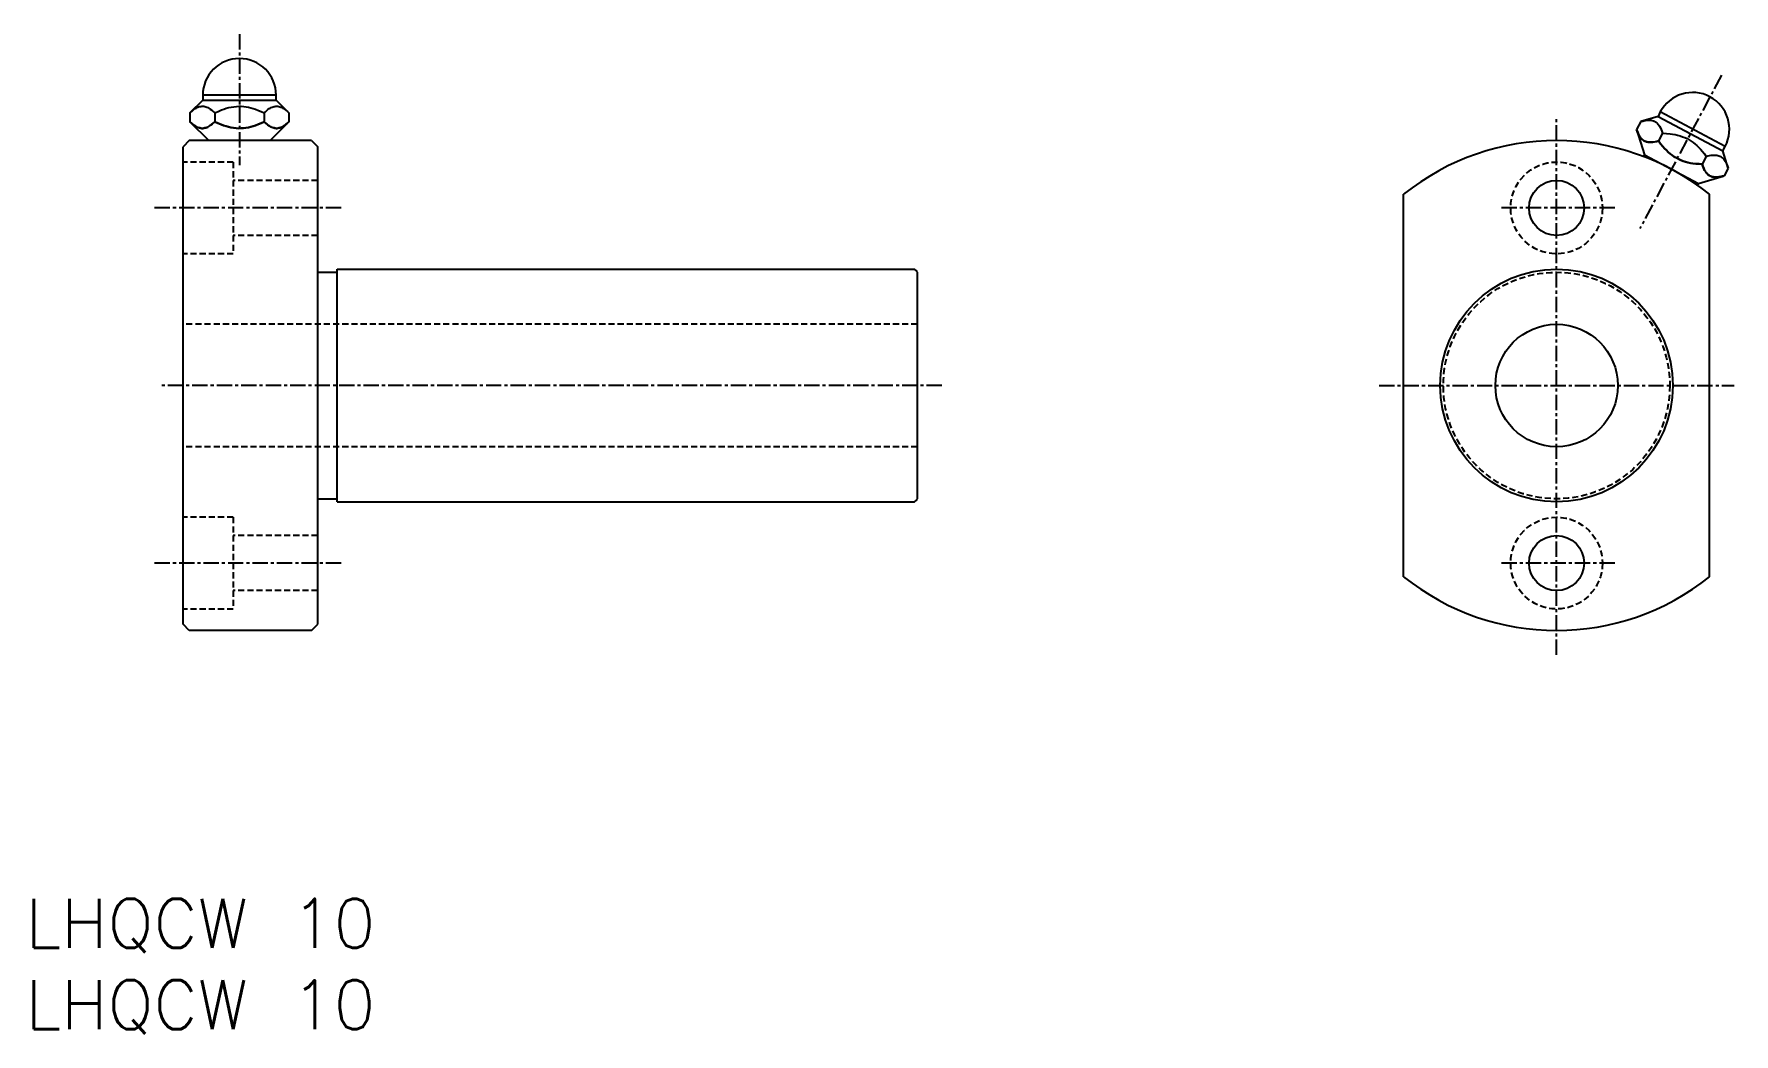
# Model space of a CAD drawing. Extents: x 603 to 742, y 91 to 173.
import ezdxf

# ---------------------------------------------------------------- set-up
doc = ezdxf.new("R2010")
doc.units = 0
doc.linetypes.add('CENTER', pattern=[2, 1.25, -0.25, 0.25, -0.25])
doc.linetypes.add('DASHED', pattern=[0.75, 0.5, -0.25])
doc.layers.get('0').update_dxf_attribs({"linetype": 'CONTINUOUS'})
doc.layers.add('CENTER', color=1, linetype='CENTER')
doc.styles.get("Standard").update_dxf_attribs({"font": 'txt.shx', "bigfont": 'bigfont.shx'})

msp = doc.modelspace()

# ---------------------------------------------------------------- linework, layer by layer
at = {"color": 7, "linetype": 'CONTINUOUS'}
for p, q in [((616.46, 167.44), (615.42, 166.4)), ((615.7, 166.65), (615.84, 166.75)), ((615.84, 166.75), (615.93, 166.8)), ((615.93, 166.8), (616.02, 166.85)), ((616.02, 166.85), (616.11, 166.89)), ((616.11, 166.89), (616.21, 166.92)), ((616.21, 166.92), (616.3, 166.93)), ((616.3, 166.93), (616.38, 166.94)), ((616.38, 166.94), (616.46, 166.94)), ((622.46, 167.84), (616.46, 167.84)), ((622.46, 167.84), (616.46, 167.84)), ((616.46, 167.84), (616.46, 167.44)), ((616.46, 167.44), (622.46, 167.44)), ((616.46, 166.94), (616.55, 166.94)), ((616.55, 166.94), (616.63, 166.92)), ((616.63, 166.92), (616.71, 166.9)), ((616.71, 166.9), (616.79, 166.87)), ((616.79, 166.87), (616.87, 166.83)), ((616.87, 166.83), (616.95, 166.79)), ((616.95, 166.79), (617.08, 166.71)), ((617.08, 166.71), (617.2, 166.62)), ((618, 166.65), (618.2, 166.72)), ((618.2, 166.72), (618.39, 166.78)), ((618.39, 166.78), (618.59, 166.84)), ((618.59, 166.84), (618.8, 166.88)), ((618.8, 166.88), (619, 166.91)), ((619, 166.91), (619.21, 166.93)), ((619.21, 166.93), (619.41, 166.94)), ((619.41, 166.94), (619.61, 166.94)), ((619.61, 166.94), (619.81, 166.93)), ((619.81, 166.93), (620.01, 166.9)), ((620.01, 166.9), (620.2, 166.86)), ((620.2, 166.86), (620.4, 166.82)), ((620.4, 166.82), (620.59, 166.77)), ((620.59, 166.77), (620.77, 166.7)), ((620.77, 166.7), (621.01, 166.61)), ((621.79, 166.68), (621.9, 166.75)), ((621.9, 166.75), (621.98, 166.8)), ((621.98, 166.8), (622.05, 166.84)), ((622.05, 166.84), (622.13, 166.87)), ((622.13, 166.87), (622.21, 166.9)), ((622.21, 166.9), (622.29, 166.92)), ((622.29, 166.92), (622.36, 166.93)), ((622.36, 166.93), (622.44, 166.94)), ((622.44, 166.94), (622.53, 166.94)), ((622.46, 167.44), (622.46, 167.84)), ((623.5, 166.4), (622.46, 167.44)), ((622.53, 166.94), (622.61, 166.94)), ((622.61, 166.94), (622.69, 166.92)), ((622.69, 166.92), (622.77, 166.9)), ((622.77, 166.9), (622.85, 166.87)), ((622.85, 166.87), (622.93, 166.83)), ((622.93, 166.83), (623.02, 166.79)), ((623.02, 166.79), (623.08, 166.75)), ((623.08, 166.75), (623.14, 166.71)), ((623.14, 166.71), (623.26, 166.62)), ((615.42, 166.4), (615.56, 166.53)), ((615.42, 166.4), (615.42, 165.68)), ((615.42, 165.68), (615.56, 165.55)), ((615.54, 165.57), (615.42, 165.68)), ((615.42, 165.68), (616.96, 164.14)), ((615.66, 165.47), (615.54, 165.57)), ((615.56, 166.53), (615.7, 166.65)), ((615.56, 165.55), (615.7, 165.44)), ((615.78, 165.38), (615.66, 165.47)), ((615.7, 165.44), (615.84, 165.34)), ((615.84, 165.34), (615.78, 165.38)), ((615.84, 165.34), (615.93, 165.28)), ((615.9, 165.3), (615.84, 165.34)), ((615.98, 165.25), (615.9, 165.3)), ((616.87, 165.25), (616.95, 165.3)), ((616.94, 165.29), (616.87, 165.25)), ((617.02, 165.34), (616.94, 165.29)), ((616.95, 165.3), (617.08, 165.38)), ((617.13, 165.41), (617.02, 165.34)), ((617.08, 165.38), (617.2, 165.47)), ((617.23, 165.49), (617.13, 165.41)), ((617.2, 166.62), (617.32, 166.52)), ((617.2, 165.47), (617.32, 165.57)), ((617.34, 165.59), (617.23, 165.49)), ((617.32, 166.52), (617.44, 166.4)), ((617.32, 165.57), (617.44, 165.68)), ((617.44, 165.68), (617.34, 165.59)), ((617.44, 166.4), (617.72, 166.53)), ((617.44, 166.4), (617.44, 165.68)), ((617.44, 165.68), (617.7, 165.56)), ((617.7, 165.56), (617.44, 165.68)), ((617.7, 165.56), (617.97, 165.45)), ((617.97, 165.45), (617.7, 165.56)), ((617.72, 166.53), (618, 166.65)), ((617.97, 165.45), (618.17, 165.37)), ((618.17, 165.37), (617.97, 165.45)), ((618.17, 165.37), (618.37, 165.31)), ((618.37, 165.31), (618.17, 165.37)), ((618.37, 165.31), (618.57, 165.26)), ((618.57, 165.26), (618.37, 165.31)), ((620.39, 165.26), (620.58, 165.32)), ((620.58, 165.32), (620.39, 165.26)), ((620.58, 165.32), (620.77, 165.38)), ((620.77, 165.38), (620.58, 165.32)), ((620.77, 165.38), (621.01, 165.47)), ((621.01, 165.47), (620.77, 165.38)), ((621.01, 166.61), (621.25, 166.51)), ((621.01, 165.47), (621.25, 165.57)), ((621.25, 165.57), (621.01, 165.47)), ((621.25, 166.51), (621.48, 166.4)), ((621.25, 165.57), (621.48, 165.68)), ((621.48, 165.68), (621.25, 165.57)), ((621.48, 166.4), (621.58, 166.5)), ((621.48, 166.4), (621.48, 165.68)), ((621.48, 165.68), (621.62, 165.55)), ((621.6, 165.57), (621.48, 165.68)), ((621.58, 166.5), (621.69, 166.59)), ((621.72, 165.47), (621.6, 165.57)), ((621.62, 165.55), (621.76, 165.44)), ((621.69, 166.59), (621.79, 166.68)), ((621.84, 165.38), (621.72, 165.47)), ((621.76, 165.44), (621.9, 165.34)), ((621.9, 165.34), (621.84, 165.38)), ((621.9, 165.34), (621.99, 165.28)), ((621.97, 165.3), (621.9, 165.34)), ((621.96, 164.14), (623.5, 165.68)), ((622.05, 165.25), (621.97, 165.3)), ((623.01, 165.29), (622.93, 165.25)), ((622.94, 165.25), (623.02, 165.3)), ((623.08, 165.34), (623.01, 165.29)), ((623.02, 165.3), (623.14, 165.38)), ((623.19, 165.41), (623.08, 165.34)), ((623.14, 165.38), (623.26, 165.47)), ((623.29, 165.49), (623.19, 165.41)), ((623.26, 166.62), (623.38, 166.52)), ((623.26, 165.47), (623.38, 165.57)), ((623.4, 165.59), (623.29, 165.49)), ((623.38, 166.52), (623.5, 166.4)), ((623.38, 165.57), (623.5, 165.68)), ((623.5, 165.68), (623.4, 165.59)), ((623.5, 166.4), (623.5, 165.68)), ((733.96, 165.69), (733.62, 165.06)), ((735.37, 166.12), (733.96, 165.69)), ((733.96, 165.69), (734.14, 165.74)), ((734.14, 165.74), (734.32, 165.78)), ((734.32, 165.78), (734.49, 165.8)), ((734.49, 165.8), (734.6, 165.81)), ((734.6, 165.81), (734.7, 165.81)), ((734.7, 165.81), (734.8, 165.8)), ((734.8, 165.8), (734.9, 165.78)), ((734.9, 165.78), (734.99, 165.75)), ((734.99, 165.75), (735.06, 165.72)), ((735.06, 165.72), (735.14, 165.68)), ((735.14, 165.68), (735.2, 165.64)), ((735.2, 165.64), (735.27, 165.59)), ((735.27, 165.59), (735.33, 165.53)), ((735.33, 165.53), (735.39, 165.46)), ((735.55, 166.48), (735.37, 166.12)), ((735.37, 166.12), (740.66, 163.31)), ((735.39, 165.46), (735.44, 165.39)), ((735.44, 165.39), (735.5, 165.31)), ((735.5, 165.31), (735.57, 165.19)), ((740.85, 163.66), (735.55, 166.48)), ((740.85, 163.66), (735.55, 166.48)), ((615.36, 164.14), (614.86, 163.64)), ((625.36, 164.14), (615.36, 164.14)), ((615.93, 165.28), (616.02, 165.24)), ((616.07, 165.22), (615.98, 165.25)), ((616.02, 165.24), (616.11, 165.2)), ((616.15, 165.19), (616.07, 165.22)), ((616.11, 165.2), (616.21, 165.17)), ((616.23, 165.17), (616.15, 165.19)), ((616.21, 165.17), (616.3, 165.15)), ((616.31, 165.15), (616.23, 165.17)), ((616.3, 165.15), (616.38, 165.14)), ((616.39, 165.14), (616.31, 165.15)), ((616.38, 165.14), (616.46, 165.14)), ((616.48, 165.14), (616.39, 165.14)), ((616.46, 165.14), (616.55, 165.15)), ((616.56, 165.15), (616.48, 165.14)), ((616.55, 165.15), (616.63, 165.17)), ((616.63, 165.17), (616.56, 165.15)), ((616.63, 165.17), (616.71, 165.19)), ((616.71, 165.19), (616.63, 165.17)), ((616.71, 165.19), (616.79, 165.22)), ((616.79, 165.22), (616.71, 165.19)), ((616.79, 165.22), (616.87, 165.25)), ((616.87, 165.25), (616.79, 165.22)), ((618.57, 165.26), (618.77, 165.21)), ((618.77, 165.21), (618.57, 165.26)), ((618.77, 165.21), (618.98, 165.18)), ((618.98, 165.18), (618.77, 165.21)), ((618.98, 165.18), (619.19, 165.15)), ((619.19, 165.15), (618.98, 165.18)), ((619.19, 165.15), (619.4, 165.14)), ((619.4, 165.14), (619.19, 165.15)), ((619.4, 165.14), (619.6, 165.15)), ((619.6, 165.15), (619.4, 165.14)), ((619.6, 165.15), (619.79, 165.16)), ((619.79, 165.16), (619.6, 165.15)), ((619.79, 165.16), (619.99, 165.19)), ((619.99, 165.19), (619.79, 165.16)), ((619.99, 165.19), (620.19, 165.22)), ((620.19, 165.22), (619.99, 165.19)), ((620.19, 165.22), (620.39, 165.26)), ((620.39, 165.26), (620.19, 165.22)), ((621.99, 165.28), (622.08, 165.24)), ((622.13, 165.22), (622.05, 165.25)), ((622.08, 165.24), (622.18, 165.2)), ((622.21, 165.19), (622.13, 165.22)), ((622.18, 165.2), (622.27, 165.17)), ((622.29, 165.17), (622.21, 165.19)), ((622.27, 165.17), (622.36, 165.15)), ((622.38, 165.15), (622.29, 165.17)), ((622.36, 165.15), (622.45, 165.14)), ((622.46, 165.14), (622.38, 165.15)), ((622.45, 165.14), (622.53, 165.14)), ((622.54, 165.14), (622.46, 165.14)), ((622.53, 165.14), (622.61, 165.15)), ((622.62, 165.15), (622.54, 165.14)), ((622.61, 165.15), (622.69, 165.17)), ((622.7, 165.17), (622.62, 165.15)), ((622.69, 165.17), (622.77, 165.19)), ((622.78, 165.19), (622.7, 165.17)), ((622.77, 165.19), (622.85, 165.22)), ((622.85, 165.22), (622.78, 165.19)), ((622.85, 165.22), (622.94, 165.25)), ((622.93, 165.25), (622.85, 165.22)), ((625.36, 164.14), (625.86, 163.64)), ((733.62, 165.06), (733.68, 164.88)), ((733.67, 164.91), (733.62, 165.06)), ((733.62, 165.06), (734.26, 162.98)), ((733.73, 164.76), (733.67, 164.91)), ((733.68, 164.88), (733.75, 164.71)), ((733.8, 164.62), (733.73, 164.76)), ((733.75, 164.71), (733.83, 164.56)), ((733.83, 164.55), (733.8, 164.62)), ((733.83, 164.56), (733.88, 164.47)), ((733.87, 164.49), (733.83, 164.55)), ((733.92, 164.41), (733.87, 164.49)), ((733.88, 164.47), (733.94, 164.38)), ((733.97, 164.34), (733.92, 164.41)), ((733.94, 164.38), (734.01, 164.31)), ((734.03, 164.28), (733.97, 164.34)), ((734.01, 164.31), (734.08, 164.24)), ((734.1, 164.22), (734.03, 164.28)), ((734.08, 164.24), (734.15, 164.18)), ((734.16, 164.17), (734.1, 164.22)), ((734.15, 164.18), (734.22, 164.13)), ((734.23, 164.13), (734.16, 164.17)), ((734.22, 164.13), (734.29, 164.09)), ((734.3, 164.09), (734.23, 164.13)), ((734.29, 164.09), (734.37, 164.06)), ((734.38, 164.06), (734.3, 164.09)), ((734.37, 164.06), (734.44, 164.04)), ((734.45, 164.03), (734.38, 164.06)), ((734.44, 164.04), (734.53, 164.02)), ((734.53, 164.02), (734.45, 164.03)), ((734.53, 164.02), (734.61, 164)), ((734.61, 164), (734.53, 164.02)), ((734.61, 164), (734.7, 164)), ((734.7, 164), (734.61, 164)), ((734.7, 164), (734.8, 164)), ((734.78, 164), (734.7, 164)), ((734.87, 164), (734.78, 164)), ((734.8, 164), (734.94, 164.01)), ((735, 164.02), (734.87, 164)), ((734.94, 164.01), (735.09, 164.03)), ((735.13, 164.04), (735, 164.02)), ((735.09, 164.03), (735.25, 164.07)), ((735.27, 164.07), (735.13, 164.04)), ((735.25, 164.07), (735.41, 164.11)), ((735.41, 164.11), (735.27, 164.07)), ((735.74, 164.75), (735.41, 164.11)), ((735.41, 164.11), (735.58, 163.88)), ((735.58, 163.88), (735.41, 164.11)), ((735.57, 165.19), (735.63, 165.05)), ((735.63, 165.05), (735.69, 164.9)), ((735.69, 164.9), (735.74, 164.75)), ((735.74, 164.75), (736.05, 164.73)), ((736.05, 164.73), (736.36, 164.7)), ((736.36, 164.7), (736.56, 164.67)), ((736.56, 164.67), (736.77, 164.63)), ((736.77, 164.63), (736.97, 164.59)), ((736.97, 164.59), (737.17, 164.53)), ((737.17, 164.53), (737.36, 164.46)), ((737.36, 164.46), (737.55, 164.38)), ((737.55, 164.38), (737.74, 164.3)), ((737.74, 164.3), (737.91, 164.2)), ((737.91, 164.2), (738.08, 164.09)), ((738.08, 164.09), (738.24, 163.98)), ((738.24, 163.98), (738.4, 163.86)), ((614.86, 124.64), (614.86, 163.64)), ((625.86, 124.64), (625.86, 163.64)), ((734.26, 162.98), (734.19, 162.84)), ((734.26, 162.98), (738.67, 160.63)), ((734.61, 162.79), (734.56, 162.69)), ((735.58, 163.88), (735.76, 163.65)), ((735.76, 163.65), (735.58, 163.88)), ((735.76, 163.65), (735.9, 163.5)), ((735.9, 163.5), (735.76, 163.65)), ((735.9, 163.5), (736.05, 163.35)), ((736.05, 163.35), (735.9, 163.5)), ((736.05, 163.35), (736.2, 163.2)), ((736.2, 163.2), (736.05, 163.35)), ((736.2, 163.2), (736.36, 163.07)), ((736.36, 163.07), (736.2, 163.2)), ((736.36, 163.07), (736.53, 162.94)), ((736.53, 162.94), (736.36, 163.07)), ((736.53, 162.94), (736.7, 162.82)), ((736.7, 162.82), (736.53, 162.94)), ((736.7, 162.82), (736.88, 162.72)), ((736.88, 162.72), (736.7, 162.82)), ((736.88, 162.72), (737.06, 162.62)), ((737.06, 162.62), (736.88, 162.72)), ((737.06, 162.62), (737.24, 162.54)), ((737.24, 162.54), (737.06, 162.62)), ((737.24, 162.54), (737.43, 162.47)), ((737.43, 162.47), (737.24, 162.54)), ((738.4, 163.86), (738.55, 163.73)), ((738.55, 163.73), (738.69, 163.59)), ((738.69, 163.59), (738.83, 163.45)), ((738.83, 163.45), (739, 163.25)), ((739.31, 162.85), (738.97, 162.21)), ((739, 163.25), (739.16, 163.05)), ((739.16, 163.05), (739.31, 162.85)), ((739.31, 162.85), (739.45, 162.89)), ((739.45, 162.89), (739.58, 162.92)), ((739.58, 162.92), (739.72, 162.94)), ((739.72, 162.94), (739.85, 162.96)), ((739.85, 162.96), (739.93, 162.96)), ((739.93, 162.96), (740.02, 162.96)), ((740.02, 162.96), (740.1, 162.96)), ((740.1, 162.96), (740.18, 162.94)), ((740.18, 162.94), (740.26, 162.93)), ((740.26, 162.93), (740.34, 162.9)), ((740.34, 162.9), (740.42, 162.87)), ((740.42, 162.87), (740.49, 162.83)), ((740.49, 162.83), (740.56, 162.79)), ((740.56, 162.79), (740.62, 162.74)), ((740.62, 162.74), (740.68, 162.68)), ((740.66, 163.31), (740.85, 163.66)), ((741.1, 161.9), (740.66, 163.31)), ((740.68, 162.68), (740.74, 162.62)), ((740.74, 162.62), (740.8, 162.55)), ((740.8, 162.55), (740.85, 162.47)), ((737.43, 162.47), (737.62, 162.41)), ((737.62, 162.41), (737.43, 162.47)), ((737.62, 162.41), (737.81, 162.36)), ((737.81, 162.36), (737.62, 162.41)), ((737.81, 162.36), (738.01, 162.31)), ((738.01, 162.31), (737.81, 162.36)), ((738.01, 162.31), (738.2, 162.28)), ((738.2, 162.28), (738.01, 162.31)), ((738.2, 162.28), (738.46, 162.25)), ((738.46, 162.25), (738.2, 162.28)), ((738.46, 162.25), (738.72, 162.23)), ((738.72, 162.23), (738.46, 162.25)), ((738.67, 160.63), (740.76, 161.27)), ((738.72, 162.23), (738.97, 162.21)), ((738.97, 162.21), (738.72, 162.23)), ((738.97, 162.21), (739.03, 162.04)), ((739.03, 162.06), (738.97, 162.21)), ((739.08, 161.91), (739.03, 162.06)), ((739.03, 162.04), (739.1, 161.87)), ((739.15, 161.77), (739.08, 161.91)), ((739.1, 161.87), (739.18, 161.71)), ((739.18, 161.71), (739.15, 161.77)), ((739.18, 161.71), (739.24, 161.62)), ((739.22, 161.65), (739.18, 161.71)), ((739.27, 161.57), (739.22, 161.65)), ((739.24, 161.62), (739.3, 161.54)), ((739.33, 161.5), (739.27, 161.57)), ((739.3, 161.54), (739.36, 161.46)), ((739.39, 161.43), (739.33, 161.5)), ((739.36, 161.46), (739.43, 161.39)), ((739.45, 161.37), (739.39, 161.43)), ((739.43, 161.39), (739.5, 161.33)), ((739.51, 161.32), (739.45, 161.37)), ((739.5, 161.33), (739.57, 161.28)), ((739.58, 161.28), (739.51, 161.32)), ((739.57, 161.28), (739.64, 161.25)), ((739.65, 161.24), (739.58, 161.28)), ((739.64, 161.25), (739.72, 161.21)), ((739.73, 161.21), (739.65, 161.24)), ((739.72, 161.21), (739.8, 161.19)), ((739.81, 161.19), (739.73, 161.21)), ((739.8, 161.19), (739.88, 161.17)), ((739.88, 161.17), (739.81, 161.19)), ((739.88, 161.17), (739.97, 161.16)), ((739.97, 161.16), (739.88, 161.17)), ((739.97, 161.16), (740.06, 161.15)), ((740.05, 161.15), (739.97, 161.16)), ((740.14, 161.15), (740.05, 161.15)), ((740.06, 161.15), (740.15, 161.15)), ((740.22, 161.16), (740.14, 161.15)), ((740.15, 161.15), (740.29, 161.16)), ((740.35, 161.17), (740.22, 161.16)), ((740.29, 161.16), (740.45, 161.19)), ((740.49, 161.2), (740.35, 161.17)), ((740.45, 161.19), (740.6, 161.22)), ((740.62, 161.23), (740.49, 161.2)), ((740.6, 161.22), (740.76, 161.27)), ((740.76, 161.27), (740.62, 161.23)), ((741.1, 161.9), (740.76, 161.27)), ((740.85, 162.47), (740.89, 162.41)), ((740.89, 162.41), (740.92, 162.34)), ((740.92, 162.34), (740.99, 162.2)), ((740.99, 162.2), (741.04, 162.05)), ((741.04, 162.05), (741.1, 161.9)), ((714.58, 128.53), (714.58, 159.76)), ((738.32, 160.82), (738.27, 160.72)), ((738.6, 160.49), (738.67, 160.63)), ((739.58, 128.53), (739.58, 159.76)), ((625.86, 153.39), (627.46, 153.39)), ((627.46, 153.64), (674.61, 153.64)), ((627.46, 134.64), (627.46, 153.64)), ((674.86, 134.9), (674.86, 153.39)), ((625.86, 134.89), (627.46, 134.89)), ((627.46, 134.64), (674.61, 134.64)), ((637.73, 134.64), (637.73, 134.64)), ((649.61, 134.64), (649.61, 134.64)), ((615.36, 124.14), (614.86, 124.64)), ((625.36, 124.14), (615.36, 124.14)), ((625.36, 124.14), (625.86, 124.64))]:
    msp.add_line(p, q, dxfattribs=at)
at = {"color": 3, "linetype": 'DASHED'}
for p, q in [((618.96, 162.39), (614.86, 162.39)), ((618.96, 162.39), (618.96, 154.89)), ((625.86, 160.89), (618.96, 160.89)), ((625.86, 156.39), (618.96, 156.39)), ((618.96, 154.89), (614.86, 154.89)), ((674.86, 149.14), (614.86, 149.14)), ((674.86, 139.14), (614.86, 139.14)), ((618.96, 133.39), (614.86, 133.39)), ((618.96, 133.39), (618.96, 125.89)), ((625.86, 131.89), (618.96, 131.89)), ((625.86, 127.39), (618.96, 127.39)), ((618.96, 125.89), (614.86, 125.89))]:
    msp.add_line(p, q, dxfattribs=at)
for centre, radius in [((727.08, 158.64), 3.75), ((727.08, 144.14), 9.25), ((727.08, 129.64), 3.75)]:
    msp.add_circle(centre, radius, dxfattribs=at)
at = {"color": 7, "linetype": 'CONTINUOUS'}
for centre, radius in [((727.08, 158.64), 2.25), ((727.08, 144.14), 9.5), ((727.08, 144.14), 5), ((727.08, 129.64), 2.25)]:
    msp.add_circle(centre, radius, dxfattribs=at)
for centre, radius, start, end in [((619.46, 167.84), 3, 0, 180), ((738.2, 165.07), 3, 332, 152), ((727.08, 144.14), 20, 51.3178, 128.6822), ((674.11, 152.89), 0.9, 33.5573, 56.4427), ((674.11, 135.39), 0.9, 303.5573, 326.4427), ((727.08, 144.14), 20, 231.3178, 308.6822)]:
    msp.add_arc(centre, radius, start, end, dxfattribs=at)
at = {"layer": 'CENTER', "color": 1, "linetype": 'CENTER'}
for p, q in [((619.46, 172.84), (619.46, 162.14)), ((740.55, 169.48), (733.88, 156.95)), ((727.08, 122.14), (727.08, 166.14)), ((627.78, 158.64), (612.51, 158.64)), ((731.83, 158.64), (722.33, 158.64)), ((676.86, 144.14), (612.86, 144.14)), ((712.58, 144.14), (741.58, 144.14)), ((627.78, 129.64), (612.51, 129.64)), ((731.83, 129.64), (722.33, 129.64))]:
    msp.add_line(p, q, dxfattribs=at)

# ---------------------------------------------------------------- texts
at = {"color": 7, "linetype": 'CONTINUOUS'}
for p in [(601.99, 98.23), (601.99, 91.57)]:
    msp.add_text('LHQCW 10', height=4, dxfattribs=at).set_placement(p)

doc.saveas('drawing.dxf')
